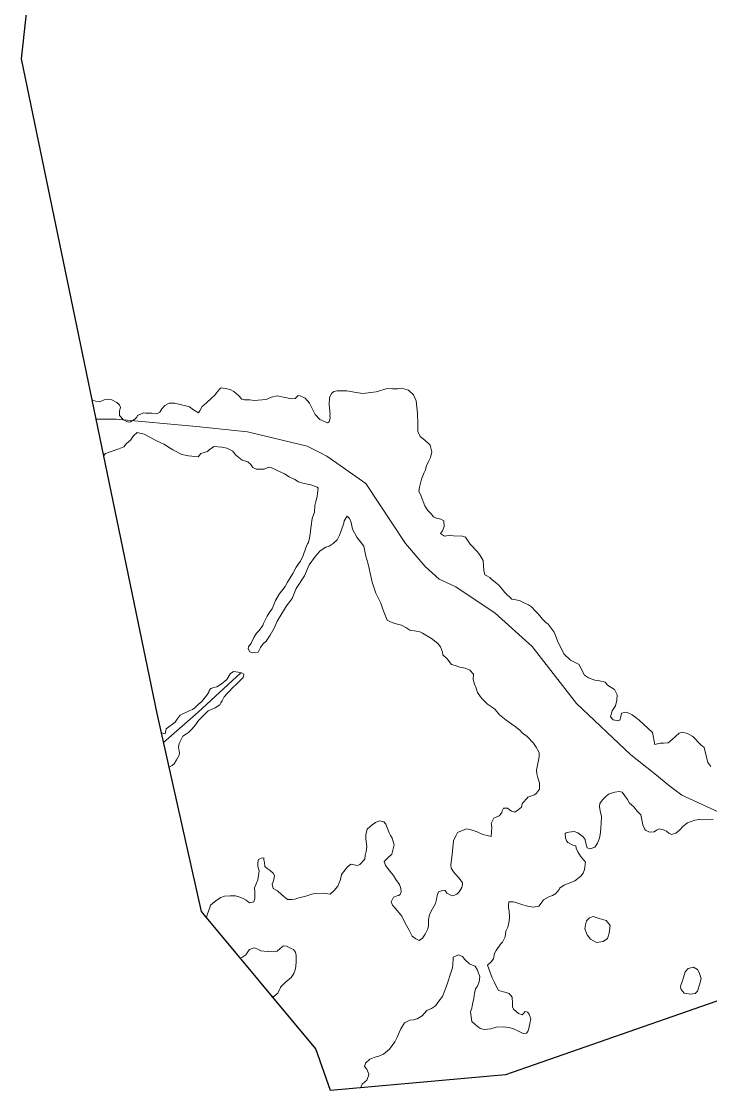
# Model space of a CAD drawing. Header units: metres. Extents: x 4652992 to 4879070, y 2074171 to 2309877.
# Drawn here: x 4653640 to 4653714.6, y 2306076 to 2306191.8 of the extents above; entities that cross this region are included whole.
import ezdxf

# ---------------------------------------------------------------- set-up
doc = ezdxf.new("R2010")
doc.units = ezdxf.units.M
doc.header["$MEASUREMENT"] = 0
for name, color, linetype, lineweight in [('Level 1', 2, 'Continuous', 0), ('Level 37', 3, 'Continuous', 0), ('Level 40', 1, 'Continuous', 0)]:
    doc.layers.add(name, color=color, linetype=linetype, lineweight=lineweight)
doc.layers.add('Limite', color=38, linetype='Continuous', lineweight=0, plot=False)

msp = doc.modelspace()

# ---------------------------------------------------------------- linework, layer by layer
at = {"layer": 'Level 1'}
msp.add_polyline3d([(4653648.051268, 2306148.693836, 1416.992421), (4653650.229677, 2306148.693728, 1417), (4653658.93091, 2306147.90613, 1416), (4653664.447878, 2306147.321108, 1415.6), (4653670.906679, 2306145.782717, 1415), (4653672.332888, 2306145.056521, 1414.56), (4653673.044314, 2306144.685488, 1414.36), (4653677.251284, 2306141.722475, 1414), (4653681.560732, 2306135.216921, 1413), (4653683.676516, 2306132.741884, 1412), (4653685.193911, 2306131.363894, 1411), (4653686.998293, 2306130.539675, 1410), (4653691.247317, 2306127.696902, 1409), (4653695.269717, 2306124.061526, 1408), (4653700.044497, 2306117.899477, 1407), (4653705.926516, 2306112.36072, 1406.28), (4653708.527102, 2306110.29053, 1406.24), (4653710.169497, 2306108.955691, 1406.2), (4653711.449892, 2306107.991091, 1406.2), (4653718.931887, 2306104.561526, 1406), (4653727.035097, 2306098.459475, 1405.98), (4653729.414101, 2306096.324526, 1405.645706)], dxfattribs=at)
at = {"layer": 'Level 37', "elevation": 1420.583895, "flags": 128}
msp.add_lwpolyline([(4653663.707481, 2306121.230666), (4653659.111751, 2306116.949164), (4653655.356129, 2306113.683939)], dxfattribs=at)
at = {"layer": 'Level 40', "color": 3, "flags": 128}
for points, elevation in [([(4653701.198888, 2306092.843627), (4653700.950682, 2306093.491619), (4653701.04333, 2306093.940508), (4653701.135976, 2306094.389384), (4653701.455845, 2306094.705543), (4653701.864062, 2306094.832933), (4653702.498097, 2306094.615073), (4653703.26262, 2306094.412466), (4653703.698883, 2306093.852859), (4653703.57118, 2306093.02813), (4653703.412618, 2306092.465273), (4653702.921565, 2306092.142324), (4653702.220089, 2306092.033743), (4653701.570585, 2306092.382624), (4653701.198888, 2306092.843627)], 1408.65), ([(4653711.388531, 2306086.935319), (4653711.305055, 2306087.192265), (4653711.352343, 2306087.421817), (4653711.512297, 2306087.867217), (4653711.626048, 2306088.253869), (4653711.819767, 2306088.863196), (4653712.129645, 2306089.208751), (4653712.706711, 2306089.361538), (4653713.163301, 2306089.094909), (4653713.338114, 2306088.784665), (4653713.54348, 2306088.125954), (4653713.36897, 2306087.444145), (4653713.161759, 2306086.769154), (4653712.904811, 2306086.515082), (4653712.373885, 2306086.421031), (4653711.720033, 2306086.557994), (4653711.388531, 2306086.935319)], 1407.9)]:
    msp.add_lwpolyline(points, dxfattribs=dict(at, elevation=elevation))
at = {"layer": 'Level 40', "color": 3}
for points in [[(4653676.623967, 2306076.281045, 1408.837159), (4653673.419588, 2306075.990235, 1409.390651), (4653672.665642, 2306078.171021, 1409.787575), (4653671.857834, 2306080.507685, 1410.212868), (4653669.981373, 2306082.759894, 1410.717138), (4653667.124547, 2306086.188816, 1411.484873), (4653667.287152, 2306086.178355, 1411.484873), (4653667.725995, 2306086.556166, 1411.584872), (4653668.028301, 2306087.14299, 1411.684873), (4653668.098291, 2306087.263712, 1411.684873), (4653668.506609, 2306087.702026, 1412.084872), (4653669.160557, 2306088.241537, 1412.584872), (4653669.475473, 2306088.653054, 1413.484873), (4653669.606424, 2306089.057402, 1413.884873), (4653669.686876, 2306089.445259, 1413.884873), (4653669.708303, 2306089.98038, 1413.884873), (4653669.70469, 2306090.610657, 1413.884873), (4653669.647446, 2306090.982368, 1413.884873), (4653669.434639, 2306091.251785, 1413.884873), (4653669.109191, 2306091.409921, 1413.884873), (4653668.663946, 2306091.638123, 1413.884873), (4653668.354609, 2306091.657996, 1413.884873), (4653667.982691, 2306091.376259, 1413.884873), (4653667.658107, 2306091.102291, 1413.984873), (4653667.373849, 2306091.027008, 1413.984873), (4653666.712384, 2306091.075747, 1413.984873), (4653666.574982, 2306091.050126, 1414.184873), (4653665.875567, 2306091.124611, 1414.284872), (4653665.555144, 2306091.299385, 1414.384873), (4653665.183029, 2306091.440047, 1414.484873), (4653664.659635, 2306091.261593, 1414.884873), (4653664.613689, 2306091.23487, 1415.184873), (4653664.279588, 2306090.694652, 1415.284872), (4653663.81394, 2306090.388505, 1415.284872), (4653663.659559, 2306090.347618, 1415.284872), (4653660.016551, 2306094.72012, 1414.984873), (4653660.079205, 2306095.021642, 1414.984873), (4653660.377406, 2306095.811622, 1414.984873), (4653660.431007, 2306096.06958, 1414.984873), (4653660.860782, 2306096.438857, 1414.784872), (4653661.171386, 2306096.643046, 1414.784872), (4653661.57286, 2306096.894897, 1414.384873), (4653661.960438, 2306097.038224, 1414.384873), (4653662.553381, 2306097.093625, 1414.384873), (4653663.128456, 2306097.062962, 1414.384873), (4653663.514217, 2306096.98215, 1414.384873), (4653663.967839, 2306096.797309, 1414.384873), (4653664.283942, 2306096.596368, 1414.384873), (4653664.676849, 2306096.334426, 1414.384873), (4653665.141253, 2306096.416767, 1414.384873), (4653665.221672, 2306096.804084, 1414.384873), (4653665.222289, 2306097.46077, 1414.284872), (4653665.187157, 2306097.945459, 1414.184873), (4653665.545769, 2306098.825432, 1413.984873), (4653665.694287, 2306099.778552, 1413.684873), (4653665.569177, 2306100.254208, 1413.684873), (4653665.572795, 2306100.702893, 1413.684873), (4653665.635399, 2306101.004386, 1413.684873), (4653665.937561, 2306101.165831, 1413.684873), (4653666.212896, 2306101.198067, 1413.684873), (4653666.211092, 2306100.973733, 1413.684873), (4653666.286164, 2306100.688354, 1413.684873), (4653666.33441, 2306100.273752, 1413.684873), (4653666.556103, 2306100.047548, 1413.684873), (4653666.915478, 2306099.837455, 1413.684873), (4653667.248038, 2306099.49813, 1413.684873), (4653667.374983, 2306099.246804, 1413.684873), (4653667.25874, 2306098.686798, 1413.684873), (4653667.101375, 2306098.360145, 1413.684873), (4653667.226528, 2306097.884405, 1413.684873), (4653667.705753, 2306097.604216, 1413.684873), (4653668.158172, 2306097.194767, 1413.684873), (4653668.769107, 2306096.69039, 1413.584872), (4653669.255643, 2306096.673183, 1413.284872), (4653669.579736, 2306096.73514, 1412.984873), (4653670.012077, 2306096.881315, 1412.784872), (4653670.762475, 2306097.039298, 1412.784872), (4653671.392877, 2306097.267439, 1412.784872), (4653671.763607, 2306097.324858, 1412.784872), (4653672.668076, 2306097.360541, 1412.784872), (4653673.407815, 2306097.250641, 1412.784872), (4653673.807148, 2306097.662248, 1412.784872), (4653674.215418, 2306098.116994, 1412.784872), (4653674.505398, 2306098.866602, 1412.784872), (4653674.612735, 2306099.384322, 1412.784872), (4653675.029921, 2306099.882168, 1412.784872), (4653675.230431, 2306100.200297, 1412.784872), (4653675.611829, 2306100.525565, 1412.784872), (4653676.342619, 2306100.372582, 1412.784872), (4653676.584388, 2306100.457008, 1412.784872), (4653677.157334, 2306101.057259, 1412.784872), (4653677.194811, 2306101.454504, 1412.784872), (4653677.284215, 2306101.885877, 1412.784872), (4653677.348509, 2306102.412505, 1412.784872), (4653677.251511, 2306103.242888, 1412.784872), (4653677.254939, 2306103.692196, 1412.784872), (4653677.380092, 2306104.296019, 1412.784872), (4653677.926137, 2306104.766756, 1412.784872), (4653678.289594, 2306105.005699, 1412.784872), (4653678.73008, 2306105.183527, 1412.784872), (4653679.202917, 2306105.084603, 1412.784872), (4653679.425088, 2306104.858129, 1412.784872), (4653679.7637, 2306103.886654, 1412.484873), (4653679.934045, 2306103.625892, 1412.484873), (4653680.095454, 2306103.321968, 1412.484873), (4653680.307197, 2306102.601126, 1412.184873), (4653680.053565, 2306101.58693, 1411.984873), (4653679.617199, 2306101.211961, 1411.884873), (4653679.218619, 2306100.797541, 1411.584872), (4653679.396475, 2306100.354427, 1411.584872), (4653680.037539, 2306099.543722, 1411.584872), (4653680.251238, 2306099.273473, 1411.584872), (4653680.481161, 2306098.864508, 1411.584872), (4653680.908591, 2306098.323966, 1411.584872), (4653681.043418, 2306097.889771, 1411.584872), (4653681.057955, 2306097.525857, 1411.584872), (4653680.952195, 2306097.232231, 1411.584872), (4653680.796083, 2306097.129588, 1411.584872), (4653680.648925, 2306097.07018, 1411.584872), (4653680.259488, 2306096.92617, 1411.584872), (4653679.979694, 2306096.443417, 1411.584872), (4653680.123467, 2306096.052402, 1411.584872), (4653680.457495, 2306095.711761, 1411.584872), (4653680.78258, 2306095.327867, 1411.584872), (4653681.141811, 2306094.891691, 1411.584872), (4653681.388017, 2306094.343812, 1411.584872), (4653681.652143, 2306093.8824, 1411.584872), (4653681.952985, 2306093.362937, 1411.284872), (4653682.27519, 2306092.714537, 1410.784872), (4653682.661847, 2306092.407619, 1410.784872), (4653683.032261, 2306092.239652, 1410.784872), (4653683.397056, 2306092.479525, 1410.784872), (4653683.668252, 2306092.919736, 1410.784872), (4653683.966329, 2306093.489847, 1410.784872), (4653684.04699, 2306093.879577, 1410.784872), (4653684.034054, 2306094.469611, 1410.784872), (4653684.159521, 2306095.07581, 1410.784872), (4653684.46653, 2306095.689143, 1410.784872), (4653684.807712, 2306096.250123, 1410.784872), (4653684.897316, 2306096.683075, 1410.784872), (4653684.986917, 2306097.116015, 1410.784872), (4653685.1107, 2306097.496618, 1410.784872), (4653685.648009, 2306097.700305, 1410.784872), (4653685.820591, 2306097.664176, 1410.784872), (4653686.021201, 2306097.354013, 1411.084872), (4653686.511857, 2306097.115846, 1411.084872), (4653686.684367, 2306097.07973, 1411.084872), (4653687.083107, 2306097.267142, 1411.084872), (4653687.361415, 2306097.524912, 1411.084872), (4653687.6324, 2306097.964798, 1411.084872), (4653687.704014, 2306098.31097, 1411.084872), (4653687.696694, 2306098.49308, 1411.084872), (4653687.457471, 2306098.859159, 1411.084872), (4653687.234525, 2306099.086393, 1411.084872), (4653686.727892, 2306099.673374, 1410.984873), (4653686.496211, 2306100.067482, 1410.884873), (4653686.437034, 2306100.425589, 1410.784872), (4653686.580841, 2306101.538954, 1410.584872), (4653686.755982, 2306103.037978, 1410.584872), (4653687.001894, 2306103.573654, 1410.584872), (4653687.168818, 2306103.945191, 1410.584872), (4653688.148297, 2306104.327389, 1410.584872), (4653688.666134, 2306104.219068, 1410.584872), (4653689.295537, 2306103.997086, 1410.584872), (4653689.91601, 2306103.731806, 1410.584872), (4653690.511256, 2306103.562126, 1410.584872), (4653690.813362, 2306103.49893, 1410.584872), (4653690.889801, 2306104.521677, 1410.584872), (4653690.831951, 2306104.895057, 1410.584872), (4653691.086749, 2306105.473987, 1410.584872), (4653691.685184, 2306105.75525, 1410.584872), (4653691.972571, 2306106.056401, 1410.584872), (4653692.017323, 2306106.272821, 1410.584872), (4653692.166286, 2306106.557755, 1410.584872), (4653692.572591, 2306106.563103, 1410.584872), (4653692.770475, 2306106.431414, 1410.584872), (4653693.002571, 2306106.247415, 1410.584872), (4653693.382045, 2306106.122907, 1410.584872), (4653693.755742, 2306106.406011, 1410.584872), (4653694.086276, 2306106.698136, 1410.584872), (4653694.166061, 2306107.031145, 1410.184873), (4653694.236106, 2306107.152045, 1410.184873), (4653694.697972, 2306107.642832, 1410.184873), (4653694.776701, 2306107.765001, 1409.884873), (4653695.505399, 2306108.019468, 1409.884873), (4653695.722939, 2306108.213922, 1409.984873), (4653696.043342, 2306108.643723, 1411.284872), (4653696.037305, 2306109.078498, 1411.484873), (4653696.03864, 2306109.33119, 1411.684873), (4653695.878361, 2306109.86043, 1411.684873), (4653695.743312, 2306110.294245, 1411.684873), (4653695.737508, 2306110.701034, 1411.684873), (4653695.906776, 2306111.575574, 1412.084872), (4653696.022763, 2306112.136739, 1412.084872), (4653696.02588, 2306112.58638, 1412.084872), (4653695.702449, 2306113.194289, 1412.084872), (4653695.386394, 2306113.620528, 1412.084872), (4653694.727556, 2306114.343479, 1412.084872), (4653694.178476, 2306114.728318, 1412.084872), (4653693.922242, 2306115.032855, 1412.284872), (4653693.416709, 2306115.4214, 1412.384873), (4653692.423834, 2306116.097996, 1412.884873), (4653691.732102, 2306116.685449, 1413.184873), (4653691.257071, 2306117.252661, 1413.684873), (4653691.060255, 2306117.383563, 1413.684873), (4653690.435808, 2306117.828257, 1413.684873), (4653689.915046, 2306118.341065, 1413.684873), (4653689.659129, 2306118.618975, 1413.684873), (4653689.353004, 2306119.086926, 1413.684873), (4653689.184551, 2306119.570997, 1413.684873), (4653689.0072, 2306120.012021, 1413.684873), (4653688.881677, 2306120.487093, 1413.684873), (4653688.913673, 2306121.088282, 1413.884873), (4653688.512991, 2306121.530885, 1413.884873), (4653688.010614, 2306121.717005, 1414.184873), (4653687.410328, 2306121.842334, 1414.184873), (4653686.913613, 2306122.035726, 1414.184873), (4653686.527734, 2306122.11629, 1414.184873), (4653686.039083, 2306122.756103, 1414.284872), (4653685.568359, 2306123.181144, 1414.284872), (4653685.534703, 2306123.468252, 1414.284872), (4653685.324232, 2306124.025654, 1414.284872), (4653685.032069, 2306124.413379, 1414.284872), (4653684.347058, 2306124.941788, 1414.784872), (4653683.397786, 2306125.536498, 1415.384873), (4653683.099696, 2306125.680528, 1416.084872), (4653682.689995, 2306125.719503, 1416.084872), (4653682.022583, 2306125.858804, 1416.084872), (4653681.570145, 2306126.139379, 1416.084872), (4653681.108476, 2306126.375339, 1416.084872), (4653680.40588, 2306126.568512, 1416.084872), (4653679.934999, 2306126.759854, 1416.084872), (4653679.553105, 2306126.932622, 1416.084872), (4653679.124519, 2306127.999193, 1416.084872), (4653678.862893, 2306128.751687, 1416.084872), (4653678.538306, 2306129.424226, 1416.084872), (4653678.345413, 2306129.836649, 1416.084872), (4653677.947474, 2306131.047129, 1416.184873), (4653677.734251, 2306132.018693, 1416.584872), (4653677.610161, 2306132.5309, 1416.784872), (4653677.454482, 2306133.120873, 1416.784872), (4653677.237684, 2306133.862931, 1416.784872), (4653677.04115, 2306134.92588, 1416.784872), (4653676.280738, 2306135.925538, 1417.284872), (4653675.82321, 2306136.782722, 1418.384873), (4653675.648476, 2306137.487855, 1418.584872), (4653675.46569, 2306137.942725, 1418.584872), (4653675.236844, 2306138.175655, 1418.584872), (4653674.908152, 2306137.69858, 1418.684873), (4653674.852875, 2306137.432305, 1418.684873), (4653674.589272, 2306136.607532, 1418.684873), (4653674.399366, 2306136.137786, 1418.684873), (4653674.155963, 2306135.632876, 1418.684873), (4653673.700375, 2306135.218505, 1418.684873), (4653673.272428, 2306134.937288, 1418.684873), (4653672.925621, 2306134.824382, 1418.684873), (4653672.292911, 2306134.446939, 1418.684873), (4653671.800428, 2306133.854998, 1418.684873), (4653671.101345, 2306132.935622, 1418.684873), (4653670.621793, 2306131.738802, 1418.684873), (4653669.695659, 2306130.35658, 1419.084872), (4653669.287409, 2306129.261372, 1419.284872), (4653668.668717, 2306128.465717, 1419.684873), (4653668.32794, 2306127.935522, 1419.684873), (4653668.049784, 2306127.484754, 1419.684873), (4653667.637143, 2306126.830749, 1419.684873), (4653667.338694, 2306126.060349, 1419.684873), (4653666.907596, 2306125.317608, 1419.684873), (4653666.450696, 2306124.672755, 1419.684873), (4653666.102496, 2306124.329059, 1419.684873), (4653665.842715, 2306123.966891, 1419.684873), (4653665.599493, 2306123.462442, 1419.684873), (4653664.987877, 2306123.405104, 1419.684873), (4653664.687618, 2306123.51409, 1419.684873), (4653664.52187, 2306123.826332, 1419.684873), (4653664.567955, 2306124.048054, 1419.684873), (4653664.836959, 2306124.454556, 1419.684873), (4653665.14282, 2306125.038416, 1419.684873), (4653665.430241, 2306125.533575, 1419.684873), (4653665.715788, 2306125.797796, 1419.684873), (4653666.105326, 2306126.351916, 1419.584872), (4653666.19092, 2306126.553207, 1419.484873), (4653666.587091, 2306127.371921, 1419.284872), (4653666.865438, 2306127.822972, 1419.284872), (4653667.116126, 2306128.140928, 1419.284872), (4653667.491364, 2306129.069122, 1419.184873), (4653667.856002, 2306129.745129, 1418.884873), (4653668.53282, 2306130.588365, 1418.584872), (4653668.767148, 2306131.049081, 1418.584872), (4653669.333574, 2306131.996399, 1418.584872), (4653669.703535, 2306132.684606, 1418.384873), (4653670.151994, 2306133.286096, 1418.384873), (4653670.449102, 2306133.826468, 1418.384873), (4653670.803369, 2306134.86454, 1418.384873), (4653670.921452, 2306135.210548, 1418.384873), (4653671.041621, 2306135.335056, 1418.484873), (4653671.18772, 2306136.020329, 1418.684873), (4653671.330454, 2306137.153068, 1418.984873), (4653671.434161, 2306137.924361, 1418.984873), (4653671.689046, 2306138.607461, 1418.984873), (4653671.731114, 2306139.344816, 1419.084872), (4653671.825082, 2306139.788034, 1419.184873), (4653671.99568, 2306140.328315, 1419.284872), (4653672.016682, 2306140.682931, 1419.484873), (4653672.075218, 2306141.236501, 1419.484873), (4653671.978272, 2306141.313282, 1419.484873), (4653671.297448, 2306141.56832, 1419.484873), (4653670.431816, 2306141.748722, 1419.484873), (4653669.956182, 2306141.90442, 1419.484873), (4653669.557194, 2306142.157284, 1419.484873), (4653668.941833, 2306142.455234, 1419.484873), (4653668.445956, 2306142.784846, 1419.484873), (4653667.569139, 2306143.156181, 1419.684873), (4653667.062206, 2306143.431459, 1419.684873), (4653666.737772, 2306143.499065, 1419.684873), (4653666.237586, 2306143.264021, 1419.684873), (4653665.39272, 2306143.270447, 1419.684873), (4653665.03678, 2306143.457714, 1419.684873), (4653664.822799, 2306143.785026, 1419.684873), (4653664.48942, 2306144.080668, 1419.684873), (4653663.851913, 2306144.270053, 1419.684873), (4653663.130278, 2306144.83488, 1419.884873), (4653662.873641, 2306145.227469, 1419.884873), (4653662.204915, 2306145.536356, 1419.884873), (4653661.664516, 2306145.648952, 1419.884873), (4653660.836964, 2306145.717624, 1419.984873), (4653660.325858, 2306145.390765, 1420.184873), (4653660.118747, 2306145.207963, 1420.184873), (4653659.391733, 2306144.964028, 1420.184873), (4653659.096794, 2306144.630052, 1420.184873), (4653658.048091, 2306144.735616, 1420.184873), (4653657.346011, 2306144.881927, 1420.184873), (4653656.376318, 2306145.366449, 1420.184873), (4653655.388147, 2306145.986616, 1420.384873), (4653654.57804, 2306146.353004, 1420.684873), (4653653.8678, 2306146.726744, 1420.684873), (4653653.265492, 2306147.077983, 1420.684873), (4653652.510228, 2306147.235355, 1420.684873), (4653652.096364, 2306146.87013, 1420.684873), (4653651.779111, 2306146.42833, 1420.684873), (4653651.365234, 2306146.063092, 1420.684873), (4653651.066395, 2306145.683495, 1420.784872), (4653650.527793, 2306145.476525, 1420.984873), (4653649.087087, 2306144.960068, 1421.284872), (4653648.872833, 2306144.727666, 1421.284872), (4653648.785708, 2306145.148267, 1421.166987), (4653647.616427, 2306150.793065, 1419.584872), (4653647.980573, 2306150.656658, 1419.584872), (4653648.44692, 2306150.559516, 1419.584872), (4653648.932938, 2306150.76872, 1419.584872), (4653649.349965, 2306150.859249, 1419.584872), (4653649.773937, 2306150.770938, 1419.584872), (4653650.289659, 2306150.486118, 1419.584872), (4653650.5934, 2306150.245447, 1419.584872), (4653650.709822, 2306149.955087, 1419.584872), (4653650.587653, 2306149.581364, 1419.584872), (4653650.574957, 2306149.096115, 1419.584872), (4653651.033862, 2306148.618284, 1419.284872), (4653651.516352, 2306148.384627, 1419.284872), (4653651.788635, 2306148.416657, 1419.284872), (4653652.241393, 2306148.67736, 1419.284872), (4653652.464289, 2306148.897192, 1419.284872), (4653652.55104, 2306149.101006, 1419.284872), (4653653.037351, 2306149.310336, 1419.284872), (4653653.175564, 2306149.361364, 1419.184873), (4653653.439029, 2306149.350865, 1419.184873), (4653654.088844, 2306149.330845, 1418.984873), (4653654.649545, 2306149.258447, 1418.984873), (4653654.950935, 2306149.453201, 1418.884873), (4653655.158109, 2306149.809689, 1418.884873), (4653655.488683, 2306150.167432, 1418.684873), (4653655.9742, 2306150.440099, 1418.384873), (4653656.54433, 2306150.410236, 1418.384873), (4653657.309194, 2306150.250941, 1418.384873), (4653657.776624, 2306150.153591, 1418.384873), (4653658.150205, 2306150.031347, 1418.384873), (4653658.615803, 2306149.712175, 1418.384873), (4653659.123916, 2306149.384139, 1418.384873), (4653659.313492, 2306149.655749, 1418.384873), (4653659.52967, 2306150.055137, 1418.384873), (4653659.795365, 2306150.266444, 1418.384873), (4653660.009694, 2306150.444007, 1418.384873), (4653660.567676, 2306150.994389, 1418.384873), (4653660.893592, 2306151.282021, 1418.384873), (4653661.083147, 2306151.553606, 1418.384873), (4653661.435652, 2306151.968999, 1418.384873), (4653661.58974, 2306152.07022, 1418.384873), (4653662.023584, 2306152.024328, 1418.384873), (4653662.576069, 2306151.909301, 1418.384873), (4653662.974478, 2306151.693044, 1418.384873), (4653663.456091, 2306151.237274, 1418.384873), (4653663.819079, 2306150.850624, 1418.384873), (4653664.116604, 2306150.788674, 1418.384873), (4653664.695745, 2306150.801405, 1418.384873), (4653665.163303, 2306150.704052, 1418.384873), (4653666.475738, 2306150.83075, 1418.384873), (4653667.056703, 2306151.065312, 1418.384873), (4653667.662463, 2306151.205833, 1418.384873), (4653668.342621, 2306151.06423, 1418.384873), (4653669.192849, 2306150.887219, 1418.384873), (4653669.602028, 2306150.935355, 1418.384873), (4653669.936795, 2306151.265627, 1418.384873), (4653670.149361, 2306151.221375, 1418.384873), (4653670.675482, 2306150.978525, 1418.384873), (4653671.139653, 2306150.437468, 1418.384873), (4653671.492256, 2306149.786279, 1418.384873), (4653671.768694, 2306149.195362, 1418.384873), (4653672.275456, 2306148.645355, 1418.384873), (4653673.090492, 2306148.297837, 1418.384873), (4653673.297781, 2306148.413237, 1418.684873), (4653673.386235, 2306148.791983, 1419.184873), (4653673.366713, 2306149.115088, 1419.284872), (4653673.393226, 2306149.24272, 1419.284872), (4653673.30465, 2306149.882521, 1419.284872), (4653673.299268, 2306150.283071, 1419.284872), (4653673.313288, 2306150.990219, 1419.284872), (4653673.546702, 2306151.474158, 1419.284872), (4653673.773024, 2306151.701172, 1419.384873), (4653674.145966, 2306151.772341, 1419.584872), (4653675.208633, 2306151.772924, 1419.584872), (4653676.190929, 2306151.584086, 1419.784872), (4653676.921119, 2306151.455531, 1420.084872), (4653678.377971, 2306151.647564, 1420.184873), (4653679.560333, 2306152.000471, 1420.484873), (4653680.12896, 2306151.970713, 1420.484873), (4653680.664022, 2306151.992234, 1420.484873), (4653681.114318, 2306152.031398, 1420.484873), (4653681.86849, 2306151.830156, 1420.484873), (4653682.42506, 2306151.315682, 1420.484873), (4653682.69208, 2306150.684263, 1420.484873), (4653682.851777, 2306149.322048, 1420.484873), (4653682.885947, 2306148.20735, 1420.484873), (4653682.888176, 2306147.36506, 1420.484873), (4653683.130468, 2306146.827211, 1420.484873), (4653683.620006, 2306146.415101, 1420.484873), (4653684.067165, 2306146.011801, 1420.484873), (4653684.213773, 2306145.86724, 1420.184873), (4653684.378565, 2306145.16788, 1420.184873), (4653684.246389, 2306144.530331, 1420.184873), (4653684.08223, 2306144.165461, 1420.184873), (4653683.78034, 2306143.563218, 1420.184873), (4653683.709837, 2306143.22316, 1420.184873), (4653683.554478, 2306142.900769, 1420.184873), (4653683.277366, 2306142.204619, 1420.184873), (4653683.05271, 2306141.336756, 1419.884873), (4653682.999015, 2306140.867001, 1419.484873), (4653683.1506, 2306140.53161, 1419.084872), (4653683.648896, 2306139.298149, 1417.484873), (4653683.910163, 2306138.84275, 1417.484873), (4653684.318779, 2306138.451827, 1417.084872), (4653684.564164, 2306138.133196, 1417.084872), (4653684.89195, 2306137.987626, 1416.284872), (4653685.355293, 2306137.85243, 1415.884873), (4653685.679401, 2306137.695542, 1415.884873), (4653685.726107, 2306137.060419, 1415.884873), (4653685.54303, 2306136.607183, 1415.884873), (4653685.347911, 2306136.30544, 1415.584872), (4653685.782705, 2306136.036021, 1415.584872), (4653686.425678, 2306136.125473, 1415.584872), (4653686.724977, 2306136.063084, 1415.584872), (4653687.701159, 2306136.038388, 1415.584872), (4653688.034358, 2306135.924236, 1415.584872), (4653688.549349, 2306135.171153, 1415.384873), (4653689.319533, 2306134.344277, 1414.984873), (4653689.638969, 2306133.923963, 1414.584872), (4653689.932152, 2306133.374289, 1414.184873), (4653690.031466, 2306132.305685, 1413.584872), (4653690.119645, 2306131.841948, 1413.184873), (4653690.288163, 2306131.765143, 1412.784872), (4653690.654012, 2306131.557305, 1412.384873), (4653690.910354, 2306131.27914, 1412.384873), (4653691.415738, 2306130.904088, 1412.384873), (4653691.681017, 2306130.668988, 1412.384873), (4653692.005541, 2306130.28669, 1412.384873), (4653692.287082, 2306129.913344, 1412.384873), (4653693.040018, 2306129.21692, 1412.384873), (4653693.262604, 2306129.172576, 1411.984873), (4653693.86497, 2306129.046938, 1411.984873), (4653694.362994, 2306128.820909, 1411.684873), (4653694.852811, 2306128.583737, 1411.684873), (4653695.170442, 2306128.382476, 1411.684873), (4653695.572621, 2306127.938552, 1411.684873), (4653695.906558, 2306127.598859, 1411.684873), (4653696.377035, 2306127.050641, 1411.684873), (4653696.745135, 2306126.658786, 1411.684873), (4653696.985893, 2306126.507529, 1411.584872), (4653697.61866, 2306125.644084, 1411.484873), (4653697.865087, 2306125.097351, 1411.484873), (4653698.009071, 2306124.707064, 1411.484873), (4653698.675408, 2306123.294836, 1410.984873), (4653699.399571, 2306122.590236, 1410.484873), (4653700.348939, 2306122.143411, 1410.284872), (4653700.561717, 2306121.647732, 1410.284872), (4653700.92036, 2306120.986197, 1410.284872), (4653701.350525, 2306120.670755, 1410.284872), (4653702.023369, 2306120.440048, 1410.284872), (4653702.550359, 2306120.375182, 1410.284872), (4653703.145836, 2306120.205754, 1410.284872), (4653703.394439, 2306119.883056, 1410.284872), (4653704.15222, 2306119.408924, 1410.284872), (4653704.442535, 2306118.851804, 1410.284872), (4653704.412748, 2306118.271205, 1410.284872), (4653704.287667, 2306117.665335, 1410.284872), (4653703.903504, 2306117.113535, 1410.284872), (4653703.726293, 2306116.473355, 1410.284872), (4653704.018123, 2306116.141532, 1410.284872), (4653704.536301, 2306116.033325, 1410.284872), (4653704.726898, 2306116.083821, 1410.284872), (4653704.850489, 2306116.464342, 1410.284872), (4653704.930896, 2306116.853869, 1410.284872), (4653705.450562, 2306116.971092, 1410.284872), (4653706.062573, 2306116.662721, 1410.284872), (4653706.458685, 2306116.399422, 1410.284872), (4653706.845878, 2306116.092832, 1410.284872), (4653708.266517, 2306114.749997, 1410.584872), (4653708.526249, 2306113.482729, 1410.984873), (4653709.094174, 2306113.613439, 1411.884873), (4653709.456663, 2306113.627818, 1411.884873), (4653709.957318, 2306113.658384, 1411.884873), (4653710.418026, 2306114.005258, 1412.184873), (4653710.756521, 2306114.339758, 1412.184873), (4653711.146977, 2306114.70842, 1412.184873), (4653711.513042, 2306114.791853, 1412.384873), (4653712.072728, 2306114.674978, 1412.384873), (4653712.63101, 2306114.333361, 1412.384873), (4653713.522053, 2306113.427135, 1412.384873), (4653713.865109, 2306113.130432, 1412.384873), (4653713.879914, 2306113.147176, 1412.184873), (4653714.265446, 2306111.523196, 1411.384873), (4653714.588493, 2306111.069251, 1411.184873)], [(4653655.954719, 2306111.010595, 1421.284872), (4653655.122376, 2306114.727894, 1421.284872), (4653655.54815, 2306114.63885, 1421.284872), (4653655.654281, 2306115.148859, 1421.284872), (4653656.598588, 2306115.89854, 1421.084872), (4653656.8388, 2306116.203202, 1421.084872), (4653657.147904, 2306116.626533, 1421.084872), (4653658.124633, 2306117.10405, 1420.884873), (4653658.504824, 2306117.26287, 1420.684873), (4653658.761018, 2306117.431241, 1420.684873), (4653659.155077, 2306117.837102, 1420.684873), (4653659.468615, 2306118.099048, 1420.484873), (4653660.060792, 2306118.818813, 1420.484873), (4653660.258791, 2306119.132592, 1420.484873), (4653660.294183, 2306119.302773, 1420.484873), (4653660.474482, 2306119.531455, 1420.484873), (4653660.806703, 2306119.639599, 1420.484873), (4653661.130078, 2306119.705198, 1420.484873), (4653661.591342, 2306120.008339, 1420.484873), (4653662.224044, 2306120.497609, 1420.484873), (4653662.584614, 2306121.127733, 1420.784872), (4653662.943186, 2306121.363384, 1420.784872), (4653663.418266, 2306121.308491, 1420.784872), (4653663.799742, 2306121.228788, 1420.784872), (4653664.036388, 2306121.090609, 1420.784872), (4653664.016909, 2306120.784098, 1420.784872), (4653663.89678, 2306120.63172, 1420.784872), (4653663.451612, 2306120.192296, 1420.784872), (4653662.670838, 2306119.441073, 1420.584872), (4653662.61075, 2306119.364855, 1420.584872), (4653662.276749, 2306119.035163, 1420.584872), (4653661.925055, 2306118.620384, 1420.584872), (4653661.700558, 2306118.179009, 1420.584872), (4653661.571529, 2306117.98402, 1420.584872), (4653661.433653, 2306117.746485, 1420.584872), (4653660.930023, 2306117.452222, 1420.584872), (4653660.19669, 2306117.117186, 1420.584872), (4653659.482848, 2306116.390436, 1420.984873), (4653659.157724, 2306116.057182, 1421.284872), (4653658.848725, 2306115.633958, 1421.284872), (4653658.437333, 2306115.143434, 1421.284872), (4653658.052454, 2306114.780406, 1421.284872), (4653657.838835, 2306114.603319, 1421.284872), (4653657.43812, 2306114.376653, 1421.284872), (4653657.049507, 2306113.570848, 1421.284872), (4653656.969921, 2306113.18829, 1421.284872), (4653657.100246, 2306112.540023, 1421.284872), (4653657.05603, 2306112.327477, 1421.284872), (4653656.771643, 2306111.810284, 1421.284872), (4653656.504936, 2306111.378099, 1421.284872), (4653656.29129, 2306111.200983, 1421.284872), (4653655.954719, 2306111.010595, 1421.284872)], [(4653714.826181, 2306105.358696, 1409.384873), (4653713.70144, 2306105.300744, 1409.884873), (4653713.323348, 2306105.358382, 1410.384873), (4653712.855577, 2306105.275441, 1410.384873), (4653712.075015, 2306104.986803, 1410.384873), (4653711.596892, 2306104.634939, 1410.384873), (4653711.187317, 2306104.178373, 1410.384873), (4653710.80452, 2306103.851751, 1410.384873), (4653710.327823, 2306103.725496, 1410.384873), (4653710.043252, 2306103.875364, 1410.384873), (4653709.794663, 2306104.096791, 1409.984873), (4653709.473427, 2306104.212071, 1409.684873), (4653708.980971, 2306104.349145, 1409.284872), (4653708.719852, 2306104.177434, 1409.284872), (4653708.458733, 2306104.005723, 1409.284872), (4653707.955853, 2306103.975083, 1409.284872), (4653707.506674, 2306104.204782, 1409.284872), (4653707.39475, 2306104.318704, 1409.284872), (4653707.21565, 2306104.763483, 1409.284872), (4653707.015664, 2306105.856629, 1409.684873), (4653706.665795, 2306106.197555, 1409.984873), (4653706.254937, 2306106.700379, 1410.384873), (4653705.799169, 2306107.111855, 1410.384873), (4653705.568309, 2306107.521477, 1410.384873), (4653705.011303, 2306108.315428, 1410.384873), (4653704.665799, 2306108.387639, 1410.384873), (4653704.198182, 2306108.304705, 1410.384873), (4653703.574198, 2306108.118953, 1410.384873), (4653703.469951, 2306108.050407, 1410.384873), (4653703.243581, 2306107.826715, 1410.384873), (4653702.851897, 2306107.456899, 1410.384873), (4653702.589766, 2306107.059994, 1410.384873), (4653702.527193, 2306106.756877, 1410.384873), (4653702.601611, 2306106.244421, 1410.384873), (4653702.76241, 2306105.713886, 1410.384873), (4653702.731071, 2306104.907259, 1410.384873), (4653702.684866, 2306104.465134, 1410.384873), (4653702.663971, 2306103.927339, 1410.384873), (4653702.53881, 2306103.320962, 1410.384873), (4653702.3362, 2306102.775943, 1410.384873), (4653702.021885, 2306102.34464, 1410.384873), (4653701.53631, 2306102.175084, 1410.384873), (4653701.199716, 2306102.290673, 1410.384873), (4653701.01363, 2306102.917001, 1410.384873), (4653700.980904, 2306103.194947, 1410.384873), (4653700.76648, 2306103.465704, 1410.384873), (4653700.181259, 2306103.904362, 1410.384873), (4653699.80152, 2306104.028956, 1410.384873), (4653699.204327, 2306103.973129, 1410.384873), (4653698.918381, 2306103.89739, 1410.384873), (4653698.814121, 2306103.828834, 1410.384873), (4653698.854227, 2306103.368637, 1410.384873), (4653698.964356, 2306103.029327, 1410.384873), (4653699.110869, 2306102.848457, 1410.284872), (4653699.647617, 2306102.556524, 1409.984873), (4653699.962018, 2306102.477214, 1409.584872), (4653700.01417, 2306102.255897, 1409.384873), (4653700.202057, 2306101.854534, 1409.384873), (4653700.478918, 2306101.390044, 1409.084872), (4653700.840037, 2306100.952243, 1409.084872), (4653701.020602, 2306100.733335, 1409.084872), (4653700.902574, 2306099.94289, 1409.084872), (4653700.769669, 2306099.517823, 1409.084872), (4653700.524833, 2306099.206742, 1409.084872), (4653699.869535, 2306098.695083, 1409.284872), (4653698.719831, 2306098.227595, 1409.684873), (4653698.209637, 2306097.90114, 1410.684873), (4653698.182806, 2306097.771219, 1410.684873), (4653697.825384, 2306097.349049, 1410.684873), (4653697.46056, 2306097.109143, 1410.684873), (4653697.070452, 2306096.96489, 1410.684873), (4653696.462925, 2306096.640237, 1410.684873), (4653696.209718, 2306096.286595, 1410.684873), (4653695.965453, 2306095.976259, 1410.684873), (4653695.402652, 2306095.868155, 1410.684873), (4653694.961993, 2306095.91522, 1410.684873), (4653694.616629, 2306095.98752, 1410.684873), (4653694.150714, 2306096.130239, 1410.684873), (4653693.486285, 2306096.373085, 1410.484873), (4653693.184019, 2306096.436362, 1410.484873), (4653692.734309, 2306096.440113, 1410.484873), (4653692.679741, 2306096.148451, 1410.284872), (4653692.694472, 2306095.783675, 1410.284872), (4653692.752398, 2306095.409845, 1410.284872), (4653692.808735, 2306094.810261, 1410.284872), (4653692.753399, 2306094.324469, 1410.284872), (4653692.619032, 2306093.674333, 1410.284872), (4653692.40742, 2306093.262426, 1409.984873), (4653692.325159, 2306092.646253, 1409.984873), (4653692.026794, 2306092.075314, 1409.984873), (4653691.843352, 2306091.842259, 1409.984873), (4653691.345198, 2306091.177395, 1409.984873), (4653691.187038, 2306090.848533, 1409.984873), (4653691.061523, 2306090.241318, 1409.984873), (4653690.816913, 2306089.930547, 1409.984873), (4653690.424702, 2306089.560187, 1409.984873), (4653690.930436, 2306088.202092, 1409.284872), (4653691.123902, 2306087.7579, 1408.784872), (4653691.420124, 2306087.138141, 1408.184873), (4653691.626277, 2306086.822593, 1408.184873), (4653692.440964, 2306086.606471, 1408.184873), (4653692.778796, 2306086.49028, 1408.184873), (4653693.10605, 2306086.10394, 1408.184873), (4653693.110258, 2306085.467519, 1408.184873), (4653693.11606, 2306085.057726, 1408.184873), (4653693.244535, 2306084.803805, 1408.184873), (4653693.779622, 2306084.328447, 1408.184873), (4653694.160862, 2306084.203133, 1408.184873), (4653694.326894, 2306084.349936, 1408.184873), (4653694.501914, 2306084.540254, 1408.184873), (4653694.762071, 2306084.485724, 1408.184873), (4653694.942919, 2306084.266213, 1408.184873), (4653695.113207, 2306083.776495, 1408.184873), (4653695.005351, 2306083.254256, 1408.184873), (4653694.897492, 2306082.731999, 1408.184873), (4653694.782221, 2306082.392909, 1408.184873), (4653694.650551, 2306082.193474, 1408.184873), (4653694.277182, 2306082.189731, 1408.484873), (4653693.697359, 2306082.447455, 1408.484873), (4653693.247907, 2306082.695866, 1408.584872), (4653692.771659, 2306082.813738, 1408.684873), (4653692.408485, 2306082.853255, 1408.984873), (4653692.096894, 2306082.89128, 1409.084872), (4653691.368245, 2306082.862686, 1409.084872), (4653690.785843, 2306082.667409, 1409.084872), (4653690.048235, 2306082.595359, 1409.084872), (4653689.62429, 2306082.729591, 1409.084872), (4653689.08109, 2306083.160861, 1409.084872), (4653688.736396, 2306083.459823, 1409.084872), (4653688.596708, 2306084.531835, 1409.084872), (4653688.720845, 2306084.913813, 1409.084872), (4653688.810675, 2306085.348304, 1409.084872), (4653688.936433, 2306085.95657, 1409.084872), (4653689.009919, 2306086.530438, 1409.084872), (4653689.108721, 2306087.008325, 1409.084872), (4653689.346631, 2306087.310628, 1409.284872), (4653689.531935, 2306087.770205, 1409.284872), (4653689.583011, 2306088.299042, 1409.784872), (4653689.35239, 2306089.028253, 1410.584872), (4653689.07864, 2306089.447304, 1410.584872), (4653688.871711, 2306089.535871, 1410.584872), (4653688.457862, 2306089.713002, 1410.584872), (4653687.968265, 2306090.177252, 1410.584872), (4653687.719811, 2306090.500549, 1410.584872), (4653687.262826, 2306090.686703, 1410.584872), (4653686.716228, 2306090.43957, 1410.584872), (4653686.68934, 2306090.309583, 1410.584872), (4653686.684416, 2306089.632492, 1410.584872), (4653686.61752, 2306089.278298, 1410.284872), (4653686.399909, 2306088.621245, 1409.884873), (4653686.10706, 2306087.641542, 1409.884873), (4653685.806868, 2306086.844386, 1409.884873), (4653685.533588, 2306086.177358, 1409.884873), (4653685.157549, 2306085.667659, 1409.884873), (4653684.781501, 2306085.157946, 1409.884873), (4653684.36388, 2306084.883308, 1409.884873), (4653683.868784, 2306084.670186, 1409.884873), (4653683.571853, 2306084.324963, 1409.884873), (4653683.34508, 2306084.100853, 1409.884873), (4653682.823038, 2306083.757545, 1409.884873), (4653682.3981, 2306083.665539, 1409.884873), (4653682.025369, 2306083.607865, 1409.884873), (4653681.425858, 2306083.326078, 1409.884873), (4653681.022802, 2306082.686131, 1409.884873), (4653680.658605, 2306081.763808, 1409.384873), (4653680.37768, 2306081.278892, 1409.384873), (4653679.808519, 2306080.491844, 1409.384873), (4653679.154524, 2306079.949182, 1409.384873), (4653678.658986, 2306079.735869, 1409.384873), (4653678.224695, 2306079.600357, 1409.384873), (4653677.685901, 2306079.39612, 1409.384873), (4653677.231897, 2306078.947458, 1409.384873), (4653677.144354, 2306078.714665, 1408.784872), (4653677.11734, 2306078.58422, 1408.784872), (4653677.375406, 2306078.303209, 1408.784872), (4653677.579453, 2306077.761284, 1408.784872), (4653677.543434, 2306077.587344, 1408.784872), (4653677.357779, 2306077.127174, 1408.784872), (4653676.860004, 2306076.687118, 1408.784872), (4653676.753661, 2306076.39179, 1408.784872), (4653676.623967, 2306076.281045, 1408.837159)]]:
    msp.add_polyline3d(points, dxfattribs=at)
at = {"layer": 'Limite', "color": 5, "linetype": 'Continuous', "lineweight": 30}
msp.add_polyline3d([(4653840.686876, 2306128.285639, 1405.147597), (4653814.965966, 2306128.732984, 1406.605484), (4653812.336694, 2306128.738746, 1406.810842), (4653803.300351, 2306128.758893, 1407.67078), (4653799.12391, 2306128.64005, 1408.149604), (4653791.890353, 2306128.434553, 1408.600331), (4653780.208793, 2306130.450263, 1409.876451), (4653768.958999, 2306134.266302, 1411.959914), (4653759.714995, 2306138.096755, 1412.766482), (4653744.193206, 2306111.083628, 1406.321376), (4653720.613411, 2306087.535747, 1405.497159), (4653692.383689, 2306077.711303, 1405.891534), (4653673.419563, 2306075.990233, 1406.295985), (4653671.857834, 2306080.507685, 1406.864712), (4653659.450103, 2306095.399977, 1413.099665), (4653654.652496, 2306116.82641, 1419.620416), (4653639.973159, 2306187.690755, 1428.046334), (4653643.452539, 2306219.182752, 1430.005766), (4653648.636731, 2306266.105788, 1430.180254), (4653648.911291, 2306266.806316, 1430.168765), (4653649.932598, 2306269.412487, 1430.231914), (4653649.253793, 2306280.242387, 1430.329655)], dxfattribs=at)

doc.saveas('drawing.dxf')
